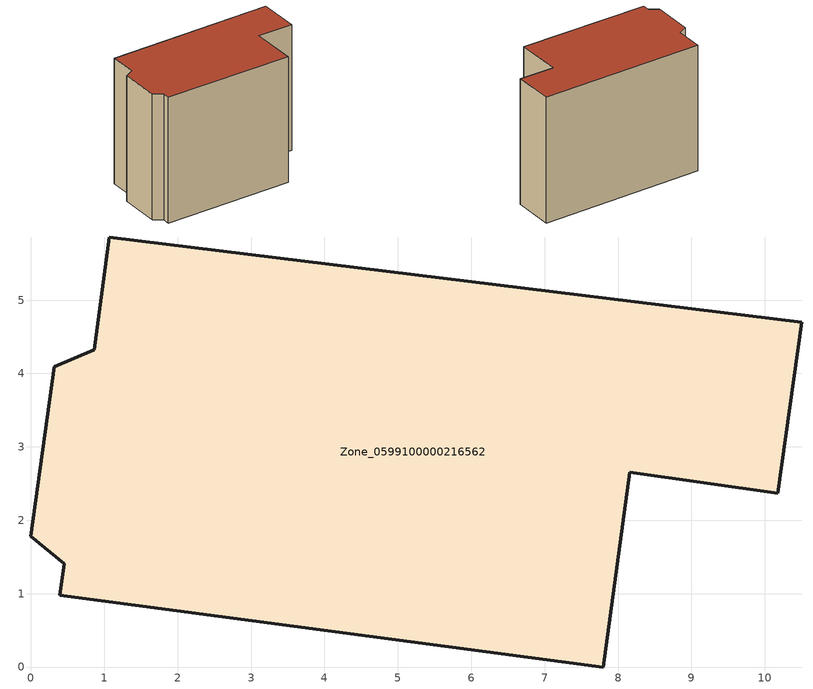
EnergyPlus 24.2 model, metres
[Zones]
Zone_0599100000216562
 floor ground (C_G): 0.45,1.41 0,1.78 0.32,4.09 0.86,4.32 1.07,5.86 10.5,4.7 10.18,2.37 8.16,2.65 7.8,0 0.39,0.98 z2.51
 wall outside (C_F): 0.86,4.32 0.32,4.09 0,1.78 0.45,1.41 0.39,0.98 7.8,0 8.16,2.65 10.18,2.37 10.5,4.7 1.07,5.86 0.86,4.32 z2.51:9.93
 roof outside (C_R): 10.18,2.37 10.5,4.7 1.07,5.86 0.86,4.32 0.32,4.09 0,1.78 0.45,1.41 0.39,0.98 7.8,0 8.16,2.65 z9.93
[BUILDING]
Pand.0599100000216562: North Axis=0; Terrain=City; Loads Convergence Tolerance Value=0.04; Temperature Convergence Tolerance Value=0.4; Solar Distribution=FullExterior; Maximum Number of Warmup Days=25; Minimum Number of Warmup Days=1
[Site:Location]
Rotterdam.The.Hague.AP_ZH_NLD Design_Conditions: Latitude=51.96; Longitude=4.45; Time Zone=1; Elevation=-4.5
[SITE:GROUNDTEMPERATURE:BUILDINGSURFACE]
18, 18, 18, 18, 18, 18, 18, 18, 18, 18, 18, 18
[MATERIAL] Thermal Absorptance=0.9; Solar Absorptance=0.7; Visible Absorptance=0.7
Name | Roughness | Thickness | Conductivity | Density | Specific Heat
G.TC.1946 | MediumSmooth | 0.15 | 1 | 540 | 1210
F.TC.1946 | Rough | 0.3 | 0.857143 | 1920 | 840
R.TC.1946 | MediumRough | 0.2 | 0.909091 | 1500 | 1000
[CONSTRUCTION]
C_G: G.TC.1946
C_F: F.TC.1946
C_R: R.TC.1946
[ZONE]
Zone_0599100000216562: Type=1; Multiplier=1; Ceiling Height=Autocalculate; Volume=Autocalculate; Floor Area=autocalculate; Part of Total Floor Area=Yes
[ZONEINFILTRATION:DESIGNFLOWRATE]
Infil_Zone_0599100000216562: Zone or ZoneList or Space or SpaceList=Zone_0599100000216562; Schedule=AlwaysOn; Design Flow Rate Calculation Method=Flow/Area; Flow Rate per Floor Area=0.003; Constant Term Coefficient=1; Temperature Term Coefficient=0; Velocity Term Coefficient=0; Velocity Squared Term Coefficient=0
[HVACTEMPLATE:ZONE:IDEALLOADSAIRSYSTEM]
Zone_0599100000216562: Maximum Heating Supply Air Temperature=50; Minimum Cooling Supply Air Temperature=13; Maximum Heating Supply Air Humidity Ratio=0.0156; Minimum Cooling Supply Air Humidity Ratio=0.0077; Heating Limit=NoLimit; Cooling Limit=NoLimit; Dehumidification Control Type=ConstantSensibleHeatRatio; Cooling Sensible Heat Ratio=0.7; Dehumidification Setpoint=60; Humidification Control Type=None; Humidification Setpoint=30; Outdoor Air Method=None; Outdoor Air Flow Rate per Person=0.00944; Outdoor Air Flow Rate per Zone Floor Area=0; Outdoor Air Flow Rate per Zone=0; Demand Controlled Ventilation Type=None; Outdoor Air Economizer Type=NoEconomizer; Heat Recovery Type=None; Sensible Heat Recovery Effectiveness=0.7; Latent Heat Recovery Effectiveness=0.65
[ZONECONTROL:THERMOSTAT]
ThermostatControl_Zone_0599100000216562: Zone or ZoneList=Zone_0599100000216562; Control Type Schedule=DualSetpointControlType; Control 1=Thermostat_Zone_0599100000216562; Temperature Difference Between Cutout And Setpoint=0
[THERMOSTATSETPOINT:DUALSETPOINT]
Thermostat_Zone_0599100000216562: Heating Setpoint Temperature Schedule=HeatingSetpoint_Zone_0599100000216562; Cooling Setpoint Temperature Schedule=CoolingSetpoint_Zone_0599100000216562
[SCHEDULE:COMPACT]
HeatingSetpoint_Zone_0599100000216562: Through: 12/31, For: AllDays, Until: 24:00, 21
CoolingSetpoint_Zone_0599100000216562: Through: 12/31, For: AllDays, Until: 24:00, 24
DualSetpointControlType: Through: 12/31, For: AllDays, Until: 24:00, 4
AlwaysOn: Through: 12/31, For: AllDays, Until: 24:00, 1
